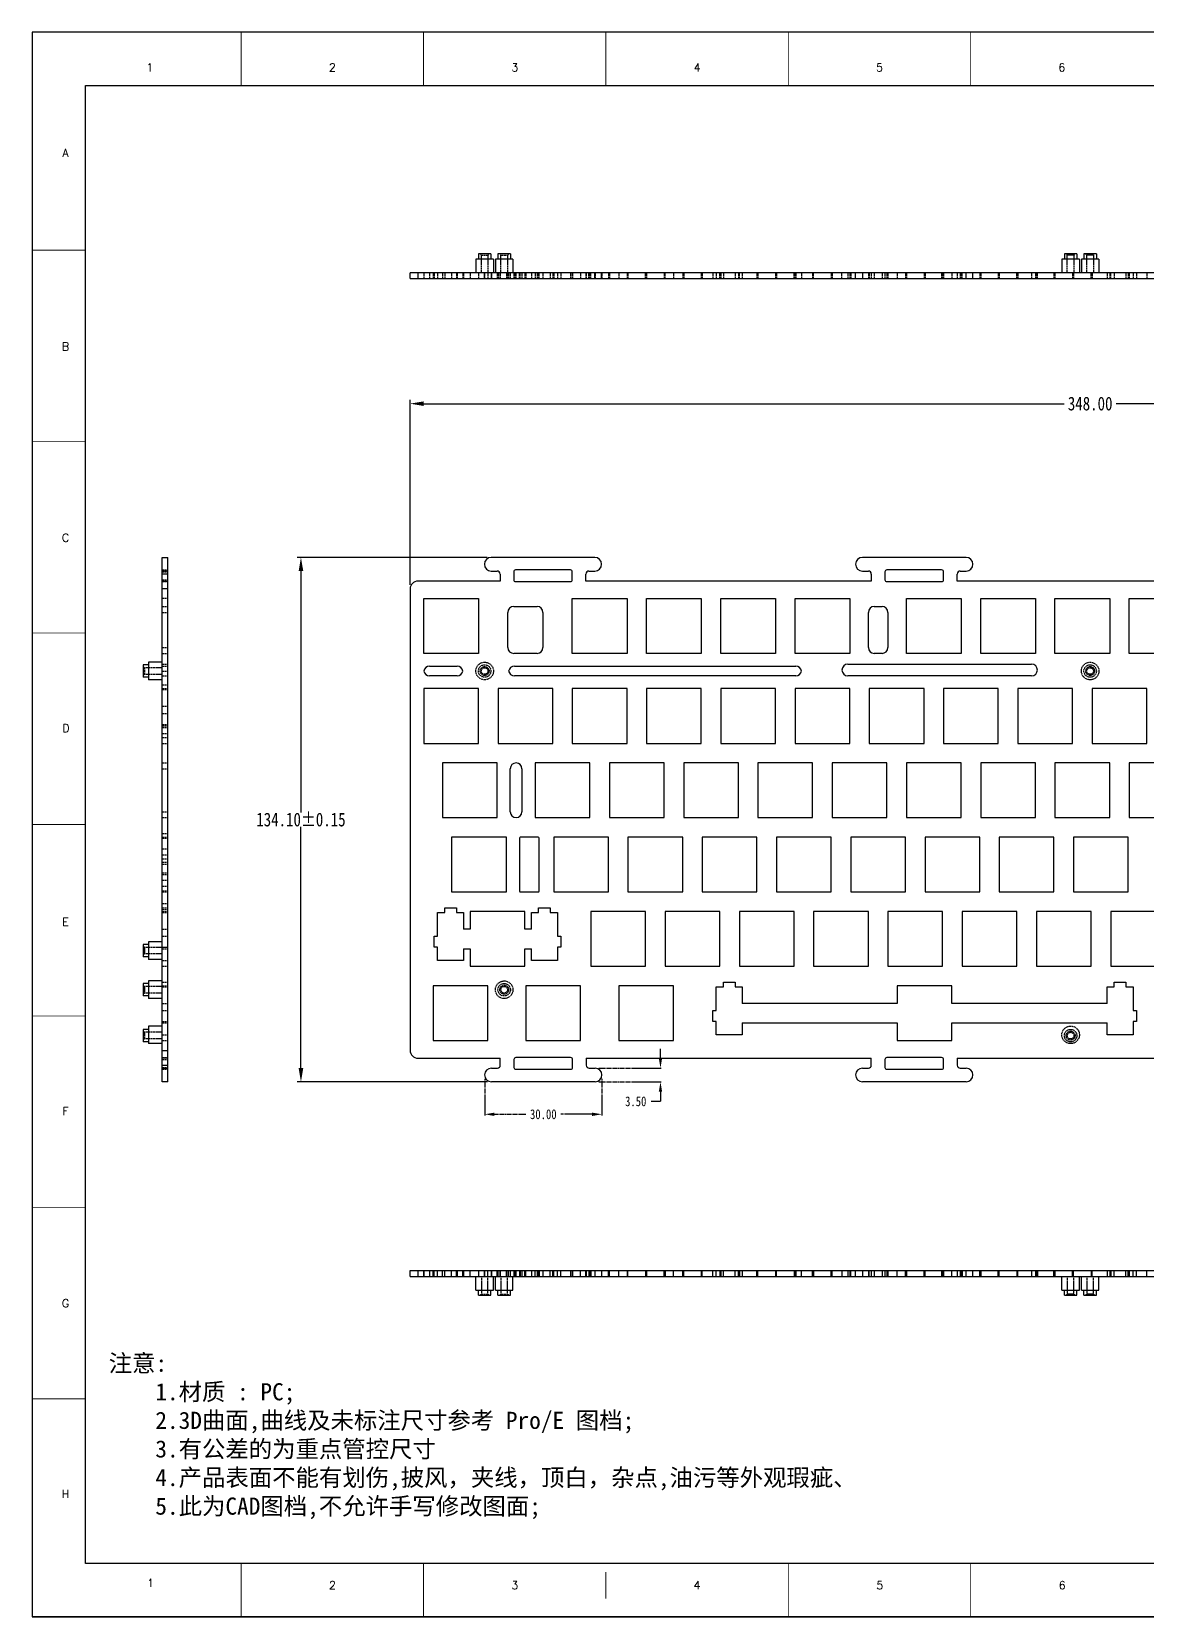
# Model space of a CAD drawing. Header units: inches. Extents: x 1504 to 2078, y -194 to 212.
# Drawn here: x 1504.2 to 1789.7, y -193.6 to 211.9 of the extents above; entities that cross this region are included whole.
import ezdxf
from ezdxf.enums import TextEntityAlignment as Align

# ---------------------------------------------------------------- set-up
doc = ezdxf.new("R2010")
doc.units = ezdxf.units.IN
doc.header["$LTSCALE"] = 0.64311
doc.header["$MEASUREMENT"] = 0
doc.header["$PDMODE"] = 3
doc.header["$PDSIZE"] = 0.3125
doc.linetypes.add('CENTER', pattern=[0.6, 0.375, -0.075, 0.075, -0.075])
doc.linetypes.add('HIDDEN', pattern=[0.2, 0.1, -0.1])
doc.layers.get('0').update_dxf_attribs({"linetype": 'CONTINUOUS'})
doc.layers.get('Defpoints').update_dxf_attribs({"linetype": 'CONTINUOUS'})
for name, color, linetype in [('DEFAULT_2', 8, 'HIDDEN'), ('中心线', 4, 'CENTER'), ('图层1', 3, 'CONTINUOUS'), ('图层4', 2, 'CONTINUOUS')]:
    doc.layers.add(name, color=color, linetype=linetype)
doc.styles.add('POSITION', font='romanc.shx', dxfattribs={"height": 3})
doc.styles.get("Standard").update_dxf_attribs({"font": 'txt', "width": 0.8})
doc.styles.add('样式 1', font='')
doc.styles.get('样式 1').set_extended_font_data('NSimSun')
doc.dimstyles.get("Standard").update_dxf_attribs({"dimtxt": 0.15625, "dimasz": 0.1875, "dimexe": 0.125, "dimexo": 0.0625, "dimgap": 0.09, "dimtad": 0, "dimtih": 1, "dimtoh": 1, "dimzin": 4, "dimdsep": 46, "dimtxsty": 'Standard', "dimblk": '_FILLED', "dimblk1": '_FILLED', "dimblk2": '_FILLED', "dimcen": 0.09, "dimazin": 1, "dimtp": 0.01, "dimtm": 0.01, "dimtfac": 1, "dimtofl": 0, "dimtmove": 0, "dimatfit": 3, "dimldrblk": '_FILLED', "dimfxl": 1, "dimtolj": 1, "dimtzin": 4, "dimarcsym": 0})

# ---------------------------------------------------------------- blocks, each defined once
blk = doc.blocks.new('_FILLED')
at = {"color": 0, "linetype": 'ByBlock'}
blk.add_solid([(0, 0), (-1, 0.17), (-1, -0.17)], dxfattribs=at)
blk = doc.blocks.new('*D7')
at = {"layer": 'Defpoints', "color": 0}
for p in [(1949.06, 116.74), (1601.06, 69.38), (1949.06, 69.38)]:
    blk.add_point(p, dxfattribs=at)
at = {"layer": '图层4', "color": 4, "lineweight": -2}
for p, q in [((1601.06, 70.38), (1601.06, 117.74)), ((1949.06, 70.38), (1949.06, 117.74)), ((1604.56, 116.74), (1768.44, 116.74)), ((1945.56, 116.74), (1781.68, 116.74))]:
    blk.add_line(p, q, dxfattribs=at)
at = {"layer": '图层4', "color": 4, "lineweight": -2, "xscale": 3.5, "yscale": 3.5, "zscale": 3.5, "rotation": 180}
blk.add_blockref('_FILLED', (1601.06, 116.74), dxfattribs=at)
at = {"layer": '图层4', "color": 4, "lineweight": -2, "xscale": 3.5, "yscale": 3.5, "zscale": 3.5}
blk.add_blockref('_FILLED', (1949.06, 116.74), dxfattribs=at)
at = {"layer": '图层4', "color": 6, "insert": (1775.06, 116.74), "char_height": 3.5, "attachment_point": 5}
blk.add_mtext('\\A1;348.00', dxfattribs=at)
blk = doc.blocks.new('*D10')
at = {"layer": 'Defpoints', "color": 0}
for p in [(1621.81, 77.43), (1573.13, -56.67), (1621.89, -56.67)]:
    blk.add_point(p, dxfattribs=at)
at = {"layer": '图层4', "color": 4, "lineweight": -2}
for p, q in [((1620.81, 77.43), (1572.13, 77.43)), ((1573.13, 73.93), (1573.13, 12.22)), ((1573.13, -53.17), (1573.13, 8.54)), ((1620.89, -56.67), (1572.13, -56.67))]:
    blk.add_line(p, q, dxfattribs=at)
at = {"layer": '图层4', "color": 4, "lineweight": -2, "xscale": 3.5, "yscale": 3.5, "zscale": 3.5}
for p, rotation in [((1573.13, 77.43), 90), ((1573.13, -56.67), 270)]:
    blk.add_blockref('_FILLED', p, dxfattribs=dict(at, rotation=rotation))
at = {"layer": '图层4', "color": 6, "insert": (1573.13, 10.38), "char_height": 3.5, "attachment_point": 5}
blk.add_mtext('\\A1;134.10%%P0.15', dxfattribs=at)
blk = doc.blocks.new('*D22')
at = {"layer": 'Defpoints', "color": 0}
for p in [(1620.14, -54.92), (1650.14, -54.92), (1650.14, -64.97)]:
    blk.add_point(p, dxfattribs=at)
at = {"layer": '中心线', "color": 4, "lineweight": -2}
for p, q in [((1620.14, -55.92), (1620.14, -65.27)), ((1650.14, -55.92), (1650.14, -65.27)), ((1622.64, -64.97), (1630.64, -64.97)), ((1647.64, -64.97), (1639.64, -64.97))]:
    blk.add_line(p, q, dxfattribs=at)
at = {"layer": '中心线', "color": 4, "lineweight": -2, "xscale": 2.5, "yscale": 2.5, "zscale": 2.5, "rotation": 180}
blk.add_blockref('_FILLED', (1620.14, -64.97), dxfattribs=at)
at = {"layer": '中心线', "color": 4, "lineweight": -2, "xscale": 2.5, "yscale": 2.5, "zscale": 2.5}
blk.add_blockref('_FILLED', (1650.14, -64.97), dxfattribs=at)
at = {"layer": '中心线', "color": 6, "insert": (1635.14, -64.97), "char_height": 2.5, "attachment_point": 5}
blk.add_mtext('\\A1;30.00', dxfattribs=at)
blk = doc.blocks.new('*D23')
at = {"layer": 'Defpoints', "color": 0}
for p in [(1648.39, -53.17), (1648.39, -56.67), (1665.12, -56.67)]:
    blk.add_point(p, dxfattribs=at)
at = {"layer": '中心线', "color": 4, "lineweight": -2}
for p, q in [((1665.12, -50.67), (1665.12, -48.17)), ((1649.39, -53.17), (1665.42, -53.17)), ((1649.39, -56.67), (1665.42, -56.67)), ((1665.12, -59.17), (1665.12, -61.67)), ((1665.12, -61.67), (1662.62, -61.67))]:
    blk.add_line(p, q, dxfattribs=at)
at = {"layer": '中心线', "color": 4, "lineweight": -2, "xscale": 2.5, "yscale": 2.5, "zscale": 2.5}
for p, rotation in [((1665.12, -53.17), 270), ((1665.12, -56.67), 90)]:
    blk.add_blockref('_FILLED', p, dxfattribs=dict(at, rotation=rotation))
at = {"layer": '中心线', "color": 6, "insert": (1658.79, -61.67), "char_height": 2.5, "attachment_point": 5}
blk.add_mtext('\\A1;3.50', dxfattribs=at)

msp = doc.modelspace()

# ---------------------------------------------------------------- linework, layer by layer
for p, q in [((1504.338, 211.75), (1504.338, -193.485)), ((2078.08, 211.75), (1504.338, 211.75)), ((2078.08, 211.75), (1504.338, 211.75)), ((1517.982, -179.841), (1517.982, 198.106)), ((1517.982, 198.106), (2064.436, 198.106)), ((2064.436, -179.841), (1517.982, -179.841)), ((2078.08, -193.485), (1504.338, -193.485)), ((1504.338, -193.485), (2078.08, -193.485))]:
    msp.add_line(p, q)
at = {"color": 7, "linetype": 'Continuous'}
for p, q in [((1618.536, 155.014), (1618.536, 153.714)), ((1621.736, 155.014), (1618.536, 155.014)), ((1621.736, 155.014), (1621.736, 153.714)), ((1623.536, 155.014), (1623.536, 153.714)), ((1626.736, 155.014), (1623.536, 155.014)), ((1626.736, 155.014), (1626.736, 153.714)), ((1768.461, 155.014), (1768.461, 153.714)), ((1771.661, 155.014), (1768.461, 155.014)), ((1771.661, 155.014), (1771.661, 153.714)), ((1773.461, 155.014), (1773.461, 153.714)), ((1776.661, 155.014), (1773.461, 155.014)), ((1776.661, 155.014), (1776.661, 153.714)), ((1601.061, 148.714), (1601.061, 150.214)), ((1949.061, 150.214), (1601.061, 150.214)), ((1603.061, 150.214), (1603.061, 148.714)), ((1617.886, 153.714), (1617.886, 150.214)), ((1622.386, 153.714), (1617.886, 153.714)), ((1620.061, 148.714), (1620.061, 150.214)), ((1621.811, 150.214), (1621.811, 148.714)), ((1622.386, 153.714), (1622.386, 150.214)), ((1622.886, 153.714), (1622.886, 150.214)), ((1627.386, 153.714), (1622.886, 153.714)), ((1627.386, 153.714), (1627.386, 150.214)), ((1648.311, 148.714), (1648.311, 150.214)), ((1650.061, 148.714), (1650.061, 150.214)), ((1715.061, 148.714), (1715.061, 150.214)), ((1716.811, 150.214), (1716.811, 148.714)), ((1743.311, 148.714), (1743.311, 150.214)), ((1745.061, 148.714), (1745.061, 150.214)), ((1767.811, 153.714), (1767.811, 150.214)), ((1772.311, 153.714), (1767.811, 153.714)), ((1772.311, 153.714), (1772.311, 150.214)), ((1772.811, 153.714), (1772.811, 150.214)), ((1777.311, 153.714), (1772.811, 153.714)), ((1777.311, 153.714), (1777.311, 150.214)), ((1601.061, 148.714), (1949.061, 148.714)), ((1537.584, -56.67), (1537.584, 77.43)), ((1537.584, 77.43), (1539.084, 77.43)), ((1539.084, -56.67), (1539.084, 77.43)), ((1648.311, 77.43), (1621.811, 77.43)), ((1743.311, 77.43), (1716.811, 77.43)), ((1539.084, 73.93), (1537.584, 73.93)), ((1539.084, 73.18), (1537.584, 73.18)), ((1621.811, 73.93), (1623.311, 73.93)), ((1624.061, 73.18), (1624.061, 71.38)), ((1627.561, 73.73), (1627.561, 71.73)), ((1642.061, 74.23), (1628.061, 74.23)), ((1642.561, 71.73), (1642.561, 73.73)), ((1646.061, 71.38), (1646.061, 73.18)), ((1646.811, 73.93), (1648.311, 73.93)), ((1716.811, 73.93), (1718.311, 73.93)), ((1719.061, 73.18), (1719.061, 71.38)), ((1722.561, 73.73), (1722.561, 71.73)), ((1737.061, 74.23), (1723.061, 74.23)), ((1737.561, 71.73), (1737.561, 73.73)), ((1741.061, 71.38), (1741.061, 73.18)), ((1741.811, 73.93), (1743.311, 73.93)), ((1537.584, 71.38), (1539.084, 71.38)), ((1539.084, 69.38), (1537.584, 69.38)), ((1601.061, 69.38), (1601.061, -48.62)), ((1624.061, 71.38), (1603.061, 71.38)), ((1628.061, 71.23), (1642.061, 71.23)), ((1719.061, 71.38), (1646.061, 71.38)), ((1723.061, 71.23), (1737.061, 71.23)), ((1814.061, 71.38), (1741.061, 71.38)), ((1604.561, 52.88), (1604.561, 66.88)), ((1604.561, 66.88), (1618.561, 66.88)), ((1618.561, 66.88), (1618.561, 52.88)), ((1627.561, 64.88), (1633.561, 64.88)), ((1642.561, 52.88), (1642.561, 66.88)), ((1642.561, 66.88), (1656.561, 66.88)), ((1656.561, 66.88), (1656.561, 52.88)), ((1661.561, 52.88), (1661.561, 66.88)), ((1661.561, 66.88), (1675.561, 66.88)), ((1675.561, 66.88), (1675.561, 52.88)), ((1680.561, 52.88), (1680.561, 66.88)), ((1680.561, 66.88), (1694.561, 66.88)), ((1694.561, 66.88), (1694.561, 52.88)), ((1699.561, 52.88), (1699.561, 66.88)), ((1699.561, 66.88), (1713.561, 66.88)), ((1713.561, 66.88), (1713.561, 52.88)), ((1719.811, 64.88), (1721.811, 64.88)), ((1728.061, 52.88), (1728.061, 66.88)), ((1728.061, 66.88), (1742.061, 66.88)), ((1742.061, 66.88), (1742.061, 52.88)), ((1747.061, 52.88), (1747.061, 66.88)), ((1747.061, 66.88), (1761.061, 66.88)), ((1761.061, 66.88), (1761.061, 52.88)), ((1766.061, 52.88), (1766.061, 66.88)), ((1766.061, 66.88), (1780.061, 66.88)), ((1780.061, 66.88), (1780.061, 52.88)), ((1785.061, 52.88), (1785.061, 66.88)), ((1785.061, 66.88), (1799.061, 66.88)), ((1626.061, 54.38), (1626.061, 63.38)), ((1635.061, 63.38), (1635.061, 54.38)), ((1718.311, 54.38), (1718.311, 63.38)), ((1723.311, 63.38), (1723.311, 54.38)), ((1618.561, 52.88), (1604.561, 52.88)), ((1633.561, 52.88), (1627.561, 52.88)), ((1656.561, 52.88), (1642.561, 52.88)), ((1675.561, 52.88), (1661.561, 52.88)), ((1694.561, 52.88), (1680.561, 52.88)), ((1713.561, 52.88), (1699.561, 52.88)), ((1721.811, 52.88), (1719.811, 52.88)), ((1742.061, 52.88), (1728.061, 52.88)), ((1761.061, 52.88), (1747.061, 52.88)), ((1780.061, 52.88), (1766.061, 52.88)), ((1799.061, 52.88), (1785.061, 52.88)), ((1532.784, 49.98), (1532.784, 46.78)), ((1534.084, 49.98), (1532.784, 49.98)), ((1537.584, 50.63), (1534.084, 50.63)), ((1534.084, 50.629), (1534.084, 46.131)), ((1606.061, 49.63), (1613.061, 49.63)), ((1627.75, 49.63), (1699.75, 49.63)), ((1713.061, 50.13), (1760.061, 50.13)), ((1534.084, 46.78), (1532.784, 46.78)), ((1537.584, 46.13), (1534.084, 46.13)), ((1613.061, 47.13), (1606.061, 47.13)), ((1699.75, 47.13), (1627.75, 47.13)), ((1760.061, 47.13), (1713.061, 47.13)), ((1604.561, 43.88), (1604.561, 29.88)), ((1618.561, 43.88), (1604.561, 43.88)), ((1618.561, 29.88), (1618.561, 43.88)), ((1623.561, 43.88), (1623.561, 29.88)), ((1637.561, 43.88), (1623.561, 43.88)), ((1637.561, 29.88), (1637.561, 43.88)), ((1642.561, 43.88), (1642.561, 29.88)), ((1656.561, 43.88), (1642.561, 43.88)), ((1656.561, 29.88), (1656.561, 43.88)), ((1661.561, 43.88), (1661.561, 29.88)), ((1675.561, 43.88), (1661.561, 43.88)), ((1675.561, 29.88), (1675.561, 43.88)), ((1680.561, 43.88), (1680.561, 29.88)), ((1694.561, 43.88), (1680.561, 43.88)), ((1694.561, 29.88), (1694.561, 43.88)), ((1699.561, 43.88), (1699.561, 29.88)), ((1713.561, 43.88), (1699.561, 43.88)), ((1713.561, 29.88), (1713.561, 43.88)), ((1718.561, 43.88), (1718.561, 29.88)), ((1732.561, 43.88), (1718.561, 43.88)), ((1732.561, 29.88), (1732.561, 43.88)), ((1737.561, 43.88), (1737.561, 29.88)), ((1751.561, 43.88), (1737.561, 43.88)), ((1751.561, 29.88), (1751.561, 43.88)), ((1756.561, 43.88), (1756.561, 29.88)), ((1770.561, 43.88), (1756.561, 43.88)), ((1770.561, 29.88), (1770.561, 43.88)), ((1775.561, 43.88), (1775.561, 29.88)), ((1789.561, 43.88), (1775.561, 43.88)), ((1789.561, 29.88), (1789.561, 43.88)), ((1604.561, 29.88), (1618.561, 29.88)), ((1623.561, 29.88), (1637.561, 29.88)), ((1642.561, 29.88), (1656.561, 29.88)), ((1661.561, 29.88), (1675.561, 29.88)), ((1680.561, 29.88), (1694.561, 29.88)), ((1699.561, 29.88), (1713.561, 29.88)), ((1718.561, 29.88), (1732.561, 29.88)), ((1737.561, 29.88), (1751.561, 29.88)), ((1756.561, 29.88), (1770.561, 29.88)), ((1775.561, 29.88), (1789.561, 29.88)), ((1609.311, 24.88), (1609.311, 10.88)), ((1623.311, 24.88), (1609.311, 24.88)), ((1623.311, 10.88), (1623.311, 24.88)), ((1633.061, 24.88), (1633.061, 10.88)), ((1647.061, 24.88), (1633.061, 24.88)), ((1647.061, 10.88), (1647.061, 24.88)), ((1652.061, 24.88), (1652.061, 10.88)), ((1666.061, 24.88), (1652.061, 24.88)), ((1666.061, 10.88), (1666.061, 24.88)), ((1671.061, 24.88), (1671.061, 10.88)), ((1685.061, 24.88), (1671.061, 24.88)), ((1685.061, 10.88), (1685.061, 24.88)), ((1690.061, 24.88), (1690.061, 10.88)), ((1704.061, 24.88), (1690.061, 24.88)), ((1704.061, 10.88), (1704.061, 24.88)), ((1709.061, 24.88), (1709.061, 10.88)), ((1723.061, 24.88), (1709.061, 24.88)), ((1723.061, 10.88), (1723.061, 24.88)), ((1728.061, 24.88), (1728.061, 10.88)), ((1742.061, 24.88), (1728.061, 24.88)), ((1742.061, 10.88), (1742.061, 24.88)), ((1747.061, 24.88), (1747.061, 10.88)), ((1761.061, 24.88), (1747.061, 24.88)), ((1761.061, 10.88), (1761.061, 24.88)), ((1766.061, 24.88), (1766.061, 10.88)), ((1780.061, 24.88), (1766.061, 24.88)), ((1780.061, 10.88), (1780.061, 24.88)), ((1785.061, 24.88), (1785.061, 10.88)), ((1799.061, 24.88), (1785.061, 24.88)), ((1626.686, 12.38), (1626.686, 23.38)), ((1629.686, 23.38), (1629.686, 12.38)), ((1609.311, 10.88), (1623.311, 10.88)), ((1633.061, 10.88), (1647.061, 10.88)), ((1652.061, 10.88), (1666.061, 10.88)), ((1671.061, 10.88), (1685.061, 10.88)), ((1690.061, 10.88), (1704.061, 10.88)), ((1709.061, 10.88), (1723.061, 10.88)), ((1728.061, 10.88), (1742.061, 10.88)), ((1747.061, 10.88), (1761.061, 10.88)), ((1766.061, 10.88), (1780.061, 10.88)), ((1785.061, 10.88), (1799.061, 10.88)), ((1611.686, 5.88), (1611.686, -8.12)), ((1625.686, 5.88), (1611.686, 5.88)), ((1625.686, -8.12), (1625.686, 5.88)), ((1629.061, 5.68), (1629.061, -7.92)), ((1633.861, 5.88), (1629.261, 5.88)), ((1634.061, -7.92), (1634.061, 5.68)), ((1637.811, 5.88), (1637.811, -8.12)), ((1651.811, 5.88), (1637.811, 5.88)), ((1651.811, -8.12), (1651.811, 5.88)), ((1656.811, 5.88), (1656.811, -8.12)), ((1670.811, 5.88), (1656.811, 5.88)), ((1670.811, -8.12), (1670.811, 5.88)), ((1675.811, 5.88), (1675.811, -8.12)), ((1689.811, 5.88), (1675.811, 5.88)), ((1689.811, -8.12), (1689.811, 5.88)), ((1694.811, 5.88), (1694.811, -8.12)), ((1708.811, 5.88), (1694.811, 5.88)), ((1708.811, -8.12), (1708.811, 5.88)), ((1713.811, 5.88), (1713.811, -8.12)), ((1727.811, 5.88), (1713.811, 5.88)), ((1727.811, -8.12), (1727.811, 5.88)), ((1732.811, 5.88), (1732.811, -8.12)), ((1746.811, 5.88), (1732.811, 5.88)), ((1746.811, -8.12), (1746.811, 5.88)), ((1751.811, 5.88), (1751.811, -8.12)), ((1765.811, 5.88), (1751.811, 5.88)), ((1765.811, -8.12), (1765.811, 5.88)), ((1770.811, 5.88), (1770.811, -8.12)), ((1784.811, 5.88), (1770.811, 5.88)), ((1784.811, -8.12), (1784.811, 5.88)), ((1609.936, -13.36), (1609.936, -12.16)), ((1609.936, -12.16), (1612.936, -12.16)), ((1611.686, -8.12), (1625.686, -8.12)), ((1612.936, -12.16), (1612.936, -13.36)), ((1629.261, -8.12), (1633.861, -8.12)), ((1633.936, -13.36), (1633.936, -12.16)), ((1633.936, -12.16), (1636.936, -12.16)), ((1636.936, -12.16), (1636.936, -13.36)), ((1637.811, -8.12), (1651.811, -8.12)), ((1656.811, -8.12), (1670.811, -8.12)), ((1675.811, -8.12), (1689.811, -8.12)), ((1694.811, -8.12), (1708.811, -8.12)), ((1713.811, -8.12), (1727.811, -8.12)), ((1732.811, -8.12), (1746.811, -8.12)), ((1751.811, -8.12), (1765.811, -8.12)), ((1770.811, -8.12), (1784.811, -8.12)), ((1608.111, -19.46), (1608.111, -13.36)), ((1608.111, -13.36), (1609.936, -13.36)), ((1612.936, -13.36), (1614.761, -13.36)), ((1614.761, -13.36), (1614.761, -17.62)), ((1616.436, -13.12), (1616.436, -17.62)), ((1630.436, -13.12), (1616.436, -13.12)), ((1630.436, -17.62), (1630.436, -13.12)), ((1632.111, -17.62), (1632.111, -13.36)), ((1632.111, -13.36), (1633.936, -13.36)), ((1636.936, -13.36), (1638.761, -13.36)), ((1638.761, -13.36), (1638.761, -19.46)), ((1647.311, -13.12), (1647.311, -27.12)), ((1661.311, -13.12), (1647.311, -13.12)), ((1661.311, -27.12), (1661.311, -13.12)), ((1666.311, -13.12), (1666.311, -27.12)), ((1680.311, -13.12), (1666.311, -13.12)), ((1680.311, -27.12), (1680.311, -13.12)), ((1685.311, -13.12), (1685.311, -27.12)), ((1699.311, -13.12), (1685.311, -13.12)), ((1699.311, -27.12), (1699.311, -13.12)), ((1704.311, -13.12), (1704.311, -27.12)), ((1718.311, -13.12), (1704.311, -13.12)), ((1718.311, -27.12), (1718.311, -13.12)), ((1723.311, -13.12), (1723.311, -27.12)), ((1737.311, -13.12), (1723.311, -13.12)), ((1737.311, -27.12), (1737.311, -13.12)), ((1742.311, -13.12), (1742.311, -27.12)), ((1756.311, -13.12), (1742.311, -13.12)), ((1756.311, -27.12), (1756.311, -13.12)), ((1775.311, -13.12), (1761.311, -13.12)), ((1761.311, -13.12), (1761.311, -27.12)), ((1775.311, -27.12), (1775.311, -13.12)), ((1794.311, -13.12), (1780.311, -13.12)), ((1780.311, -13.12), (1780.311, -27.12)), ((1607.236, -22.26), (1607.236, -19.46)), ((1607.236, -19.46), (1608.111, -19.46)), ((1616.436, -17.62), (1614.761, -17.62)), ((1632.111, -17.62), (1630.436, -17.62)), ((1638.761, -19.46), (1639.636, -19.46)), ((1639.636, -19.46), (1639.636, -22.26)), ((1534.084, -21.52), (1532.784, -21.52)), ((1532.784, -21.52), (1532.784, -24.72)), ((1537.584, -20.87), (1534.084, -20.87)), ((1534.084, -20.871), (1534.084, -25.369)), ((1608.111, -22.26), (1607.236, -22.26)), ((1608.111, -25.66), (1608.111, -22.26)), ((1614.761, -22.62), (1614.761, -25.66)), ((1614.761, -22.62), (1616.436, -22.62)), ((1616.436, -22.62), (1616.436, -27.12)), ((1630.436, -27.12), (1630.436, -22.62)), ((1630.436, -22.62), (1632.111, -22.62)), ((1632.111, -25.66), (1632.111, -22.62)), ((1638.761, -22.26), (1638.761, -25.66)), ((1639.636, -22.26), (1638.761, -22.26)), ((1534.084, -24.72), (1532.784, -24.72)), ((1537.584, -25.37), (1534.084, -25.37)), ((1614.761, -25.66), (1608.111, -25.66)), ((1616.436, -27.12), (1630.436, -27.12)), ((1638.761, -25.66), (1632.111, -25.66)), ((1647.311, -27.12), (1661.311, -27.12)), ((1666.311, -27.12), (1680.311, -27.12)), ((1685.311, -27.12), (1699.311, -27.12)), ((1704.311, -27.12), (1718.311, -27.12)), ((1723.311, -27.12), (1737.311, -27.12)), ((1742.311, -27.12), (1756.311, -27.12)), ((1761.311, -27.12), (1775.311, -27.12)), ((1780.311, -27.12), (1794.311, -27.12)), ((1534.084, -31.52), (1532.784, -31.52)), ((1532.784, -31.52), (1532.784, -34.72)), ((1537.584, -30.87), (1534.084, -30.87)), ((1534.084, -30.871), (1534.084, -35.369)), ((1606.941, -32.12), (1606.941, -46.12)), ((1620.941, -32.12), (1606.941, -32.12)), ((1620.941, -46.12), (1620.941, -32.12)), ((1630.691, -32.12), (1630.691, -46.12)), ((1644.691, -32.12), (1630.691, -32.12)), ((1644.691, -46.12), (1644.691, -32.12)), ((1654.441, -32.12), (1654.441, -46.12)), ((1668.441, -32.12), (1654.441, -32.12)), ((1668.441, -46.12), (1668.441, -32.12)), ((1679.386, -38.46), (1679.386, -32.36)), ((1679.386, -32.36), (1681.211, -32.36)), ((1681.211, -32.36), (1681.211, -31.16)), ((1681.211, -31.16), (1684.211, -31.16)), ((1684.211, -31.16), (1684.211, -32.36)), ((1684.211, -32.36), (1686.036, -32.36)), ((1686.036, -32.36), (1686.036, -36.62)), ((1725.711, -32.12), (1725.711, -36.62)), ((1739.711, -32.12), (1725.711, -32.12)), ((1739.711, -36.62), (1739.711, -32.12)), ((1779.386, -32.36), (1781.211, -32.36)), ((1779.386, -36.62), (1779.386, -32.36)), ((1781.211, -31.16), (1784.211, -31.16)), ((1781.211, -32.36), (1781.211, -31.16)), ((1784.211, -31.16), (1784.211, -32.36)), ((1784.211, -32.36), (1786.036, -32.36)), ((1786.036, -32.36), (1786.036, -38.46)), ((1534.084, -34.72), (1532.784, -34.72)), ((1537.584, -35.37), (1534.084, -35.37)), ((1678.511, -41.26), (1678.511, -38.46)), ((1678.511, -38.46), (1679.386, -38.46)), ((1725.711, -36.62), (1686.036, -36.62)), ((1779.386, -36.62), (1739.711, -36.62)), ((1786.036, -38.46), (1786.911, -38.46)), ((1786.911, -38.46), (1786.911, -41.26)), ((1534.084, -43.256), (1532.784, -43.256)), ((1532.784, -43.256), (1532.784, -46.456)), ((1537.584, -42.406), (1534.084, -42.406)), ((1534.084, -42.406), (1534.084, -46.905)), ((1679.386, -41.26), (1678.511, -41.26)), ((1679.386, -44.66), (1679.386, -41.26)), ((1686.036, -41.62), (1686.036, -44.66)), ((1686.036, -41.62), (1725.711, -41.62)), ((1725.711, -41.62), (1725.711, -46.12)), ((1739.711, -41.62), (1779.386, -41.62)), ((1739.711, -46.12), (1739.711, -41.62)), ((1779.386, -44.66), (1779.386, -41.62)), ((1786.911, -41.26), (1786.036, -41.26)), ((1786.036, -41.26), (1786.036, -44.66)), ((1534.084, -46.456), (1532.784, -46.456)), ((1537.584, -46.906), (1534.084, -46.906)), ((1537.584, -48.62), (1539.084, -48.62)), ((1606.941, -46.12), (1620.941, -46.12)), ((1630.691, -46.12), (1644.691, -46.12)), ((1654.441, -46.12), (1668.441, -46.12)), ((1686.036, -44.66), (1679.386, -44.66)), ((1725.711, -46.12), (1739.711, -46.12)), ((1786.036, -44.66), (1779.386, -44.66)), ((1539.084, -50.62), (1537.584, -50.62)), ((1537.584, -52.42), (1539.084, -52.42)), ((1603.061, -50.62), (1624.136, -50.62)), ((1624.136, -52.42), (1624.136, -50.62)), ((1627.636, -50.97), (1627.636, -52.97)), ((1642.136, -50.47), (1628.136, -50.47)), ((1642.636, -52.97), (1642.636, -50.97)), ((1646.136, -50.62), (1646.136, -52.42)), ((1646.136, -50.62), (1719.061, -50.62)), ((1719.061, -52.42), (1719.061, -50.62)), ((1722.561, -50.97), (1722.561, -52.97)), ((1737.061, -50.47), (1723.061, -50.47)), ((1737.561, -52.97), (1737.561, -50.97)), ((1741.061, -50.62), (1814.061, -50.62)), ((1741.061, -50.62), (1741.061, -52.42)), ((1537.584, -53.17), (1539.084, -53.17)), ((1539.084, -56.67), (1537.584, -56.67)), ((1621.886, -53.17), (1623.386, -53.17)), ((1648.386, -56.67), (1621.886, -56.67)), ((1628.136, -53.47), (1642.136, -53.47)), ((1646.886, -53.17), (1648.386, -53.17)), ((1716.811, -53.17), (1718.311, -53.17)), ((1743.311, -56.67), (1716.811, -56.67)), ((1723.061, -53.47), (1737.061, -53.47)), ((1741.811, -53.17), (1743.311, -53.17)), ((1601.061, -106.439), (1601.061, -104.939)), ((1601.061, -104.939), (1949.061, -104.939)), ((1603.061, -104.939), (1603.061, -106.439)), ((1620.136, -106.439), (1620.136, -104.939)), ((1621.886, -104.939), (1621.886, -106.439)), ((1648.386, -106.439), (1648.386, -104.939)), ((1650.136, -106.439), (1650.136, -104.939)), ((1715.061, -106.439), (1715.061, -104.939)), ((1716.811, -104.939), (1716.811, -106.439)), ((1743.311, -106.439), (1743.311, -104.939)), ((1745.061, -106.439), (1745.061, -104.939)), ((1601.061, -106.439), (1949.061, -106.439)), ((1617.886, -109.939), (1617.886, -106.439)), ((1622.386, -109.939), (1622.386, -106.439)), ((1622.886, -109.939), (1622.886, -106.439)), ((1627.386, -109.939), (1627.386, -106.439)), ((1767.811, -109.939), (1767.811, -106.439)), ((1772.311, -109.939), (1772.311, -106.439)), ((1772.811, -109.939), (1772.811, -106.439)), ((1777.311, -109.939), (1777.311, -106.439)), ((1617.886, -109.939), (1622.386, -109.939)), ((1618.536, -111.239), (1618.536, -109.939)), ((1618.536, -111.239), (1621.736, -111.239)), ((1621.736, -111.239), (1621.736, -109.939)), ((1622.886, -109.939), (1627.386, -109.939)), ((1623.536, -111.239), (1623.536, -109.939)), ((1623.536, -111.239), (1626.736, -111.239)), ((1626.736, -111.239), (1626.736, -109.939)), ((1767.811, -109.939), (1772.311, -109.939)), ((1768.461, -111.239), (1768.461, -109.939)), ((1768.461, -111.239), (1771.661, -111.239)), ((1771.661, -111.239), (1771.661, -109.939)), ((1772.811, -109.939), (1777.311, -109.939)), ((1773.461, -111.239), (1773.461, -109.939)), ((1773.461, -111.239), (1776.661, -111.239)), ((1776.661, -111.239), (1776.661, -109.939))]:
    msp.add_line(p, q, dxfattribs=at)
at = {"const_width": 0.205}
for points in [[(1557.824, 198.106), (1557.824, 211.75)], [(1604.487, 198.106), (1604.487, 211.75)], [(1651.15, 198.106), (1651.15, 211.75)], [(1697.814, 198.106), (1697.814, 211.75)], [(1744.477, 198.106), (1744.477, 211.75)], [(1517.982, 155.979), (1504.338, 155.979)], [(1517.982, 107.03), (1504.338, 107.03)], [(1517.982, 58.081), (1504.338, 58.081)], [(1504.338, 9.132), (1517.982, 9.132)], [(1517.982, -39.817), (1504.338, -39.817)], [(1517.982, -88.765), (1504.338, -88.765)], [(1517.982, -137.714), (1504.338, -137.714)], [(1557.824, -179.841), (1557.824, -193.485)], [(1604.487, -179.841), (1604.487, -193.485)], [(1651.15, -182.005), (1651.15, -188.827)], [(1697.814, -179.841), (1697.814, -193.485)], [(1744.477, -179.841), (1744.477, -193.485)]]:
    msp.add_lwpolyline(points, dxfattribs=at)
at = {"color": 7, "linetype": 'Continuous'}
for centre, radius, start, end in [((1621.811, 75.68), 1.75, 90, 270), ((1648.311, 75.68), 1.75, 270, 90), ((1716.811, 75.68), 1.75, 90, 270), ((1743.311, 75.68), 1.75, 270, 90), ((1623.311, 73.18), 0.75, 0, 90), ((1628.061, 73.73), 0.5, 90, 180), ((1642.061, 73.73), 0.5, 0, 90), ((1646.811, 73.18), 0.75, 90, 180), ((1718.311, 73.18), 0.75, 0, 90), ((1723.061, 73.73), 0.5, 90, 180), ((1737.061, 73.73), 0.5, 0, 90), ((1741.811, 73.18), 0.75, 90, 180), ((1603.061, 69.38), 2, 90, 180), ((1628.061, 71.73), 0.5, 180, 270), ((1642.061, 71.73), 0.5, 270, 0), ((1723.061, 71.73), 0.5, 180, 270), ((1737.061, 71.73), 0.5, 270, 0), ((1627.561, 63.38), 1.5, 90, 180), ((1633.561, 63.38), 1.5, 0, 90), ((1719.811, 63.38), 1.5, 90, 180), ((1721.811, 63.38), 1.5, 0, 90), ((1627.561, 54.38), 1.5, 180, 270), ((1633.561, 54.38), 1.5, 270, 0), ((1719.811, 54.38), 1.5, 180, 270), ((1721.811, 54.38), 1.5, 270, 0), ((1606.061, 48.13), 1.5, 90, 170.40593), ((1613.061, 48.13), 1.5, 9.59407, 90), ((1627.75, 48.13), 1.5, 90, 170.40593), ((1699.75, 48.13), 1.5, 9.59407, 90), ((1713.061, 48.63), 1.5, 90, 270), ((1760.061, 48.63), 1.5, 270, 90), ((1606.061, 48.63), 1.5, 189.59407, 270), ((1613.061, 48.63), 1.5, 270, 350.40593), ((1627.75, 48.63), 1.5, 189.59407, 270), ((1699.75, 48.63), 1.5, 270, 350.40593), ((1628.186, 23.38), 1.5, 0, 180), ((1628.186, 12.38), 1.5, 180, 0), ((1629.261, 5.68), 0.2, 90, 180), ((1633.861, 5.68), 0.2, 0, 90), ((1629.261, -7.92), 0.2, 180, 270), ((1633.861, -7.92), 0.2, 270, 0), ((1603.061, -48.62), 2, 180, 270), ((1623.386, -52.42), 0.75, 270, 0), ((1628.136, -50.97), 0.5, 90, 180), ((1642.136, -50.97), 0.5, 0, 90), ((1646.886, -52.42), 0.75, 180, 270), ((1718.311, -52.42), 0.75, 270, 0), ((1723.061, -50.97), 0.5, 90, 180), ((1737.061, -50.97), 0.5, 0, 90), ((1741.811, -52.42), 0.75, 180, 270), ((1621.886, -54.92), 1.75, 90, 270), ((1628.136, -52.97), 0.5, 180, 270), ((1642.136, -52.97), 0.5, 270, 0), ((1648.386, -54.92), 1.75, 270, 90), ((1716.811, -54.92), 1.75, 90, 270), ((1723.061, -52.97), 0.5, 180, 270), ((1737.061, -52.97), 0.5, 270, 0), ((1743.311, -54.92), 1.75, 270, 90)]:
    msp.add_arc(centre, radius, start, end, dxfattribs=at)
at = {"layer": 'DEFAULT_2', "color": 8, "linetype": 'HIDDEN'}
for p, q in [((1619.286, 154.714), (1618.986, 155.014)), ((1619.286, 150.214), (1619.286, 154.714)), ((1619.286, 154.714), (1620.986, 154.714)), ((1620.986, 154.714), (1621.286, 155.014)), ((1620.986, 154.714), (1620.986, 150.214)), ((1624.286, 154.714), (1623.986, 155.014)), ((1624.286, 150.214), (1624.286, 154.714)), ((1624.286, 154.714), (1625.986, 154.714)), ((1625.986, 154.714), (1626.286, 155.014)), ((1625.986, 154.714), (1625.986, 150.214)), ((1769.211, 154.714), (1768.911, 155.014)), ((1769.211, 150.214), (1769.211, 154.714)), ((1770.911, 154.714), (1769.211, 154.714)), ((1770.911, 154.714), (1771.211, 155.014)), ((1770.911, 154.714), (1770.911, 150.214)), ((1774.211, 154.714), (1773.911, 155.014)), ((1774.211, 150.214), (1774.211, 154.714)), ((1775.911, 154.714), (1774.211, 154.714)), ((1775.911, 154.714), (1776.211, 155.014)), ((1775.911, 154.714), (1775.911, 150.214)), ((1604.561, 150.214), (1604.561, 148.714)), ((1604.582, 150.214), (1604.582, 148.714)), ((1606.061, 150.214), (1606.061, 148.714)), ((1606.941, 150.214), (1606.941, 148.714)), ((1607.236, 150.214), (1607.236, 148.714)), ((1608.111, 150.214), (1608.111, 148.714)), ((1609.311, 150.214), (1609.311, 148.714)), ((1609.936, 150.214), (1609.936, 148.714)), ((1611.686, 150.214), (1611.686, 148.714)), ((1612.936, 150.214), (1612.936, 148.714)), ((1613.061, 150.214), (1613.061, 148.714)), ((1614.54, 150.214), (1614.54, 148.714)), ((1614.761, 150.214), (1614.761, 148.714)), ((1616.436, 150.214), (1616.436, 148.714)), ((1618.561, 150.214), (1618.561, 148.714)), ((1620.136, 150.214), (1620.136, 148.714)), ((1620.941, 150.214), (1620.941, 148.714)), ((1621.886, 150.214), (1621.886, 148.714)), ((1623.311, 150.214), (1623.311, 148.714)), ((1623.386, 148.714), (1623.386, 150.214)), ((1623.561, 150.214), (1623.561, 148.714)), ((1624.061, 148.714), (1624.061, 150.214)), ((1624.136, 150.214), (1624.136, 148.714)), ((1625.686, 150.214), (1625.686, 148.714)), ((1626.061, 150.214), (1626.061, 148.714)), ((1626.271, 150.214), (1626.271, 148.714)), ((1626.686, 150.214), (1626.686, 148.714)), ((1627.561, 150.214), (1627.561, 148.714)), ((1627.636, 150.214), (1627.636, 148.714)), ((1627.75, 150.214), (1627.75, 148.714)), ((1628.061, 150.214), (1628.061, 148.714)), ((1628.136, 150.214), (1628.136, 148.714)), ((1629.061, 148.714), (1629.061, 150.214)), ((1629.261, 148.714), (1629.261, 150.214)), ((1629.686, 150.214), (1629.686, 148.714)), ((1630.436, 150.214), (1630.436, 148.714)), ((1630.691, 150.214), (1630.691, 148.714)), ((1632.111, 150.214), (1632.111, 148.714)), ((1633.061, 150.214), (1633.061, 148.714)), ((1633.561, 150.214), (1633.561, 148.714)), ((1633.861, 148.714), (1633.861, 150.214)), ((1633.936, 150.214), (1633.936, 148.714)), ((1634.061, 148.714), (1634.061, 150.214)), ((1635.061, 150.214), (1635.061, 148.714)), ((1636.936, 150.214), (1636.936, 148.714)), ((1637.561, 150.214), (1637.561, 148.714)), ((1637.811, 150.214), (1637.811, 148.714)), ((1638.761, 150.214), (1638.761, 148.714)), ((1639.636, 150.214), (1639.636, 148.714)), ((1642.061, 150.214), (1642.061, 148.714)), ((1642.136, 150.214), (1642.136, 148.714)), ((1642.561, 150.214), (1642.561, 148.714)), ((1642.636, 150.214), (1642.636, 148.714)), ((1644.691, 150.214), (1644.691, 148.714)), ((1646.061, 150.214), (1646.061, 148.714)), ((1646.136, 150.214), (1646.136, 148.714)), ((1646.811, 148.714), (1646.811, 150.214)), ((1646.886, 150.214), (1646.886, 148.714)), ((1647.061, 150.214), (1647.061, 148.714)), ((1647.311, 148.714), (1647.311, 150.214)), ((1648.386, 150.214), (1648.386, 148.714)), ((1650.136, 150.214), (1650.136, 148.714)), ((1651.811, 150.214), (1651.811, 148.714)), ((1652.061, 150.214), (1652.061, 148.714)), ((1654.441, 150.214), (1654.441, 148.714)), ((1656.561, 150.214), (1656.561, 148.714)), ((1656.811, 150.214), (1656.811, 148.714)), ((1661.311, 148.714), (1661.311, 150.214)), ((1661.561, 150.214), (1661.561, 148.714)), ((1666.061, 150.214), (1666.061, 148.714)), ((1666.311, 148.714), (1666.311, 150.214)), ((1668.441, 150.214), (1668.441, 148.714)), ((1670.811, 150.214), (1670.811, 148.714)), ((1671.061, 150.214), (1671.061, 148.714)), ((1675.561, 150.214), (1675.561, 148.714)), ((1675.811, 150.214), (1675.811, 148.714)), ((1678.511, 150.214), (1678.511, 148.714)), ((1679.386, 150.214), (1679.386, 148.714)), ((1680.311, 148.714), (1680.311, 150.214)), ((1680.561, 150.214), (1680.561, 148.714)), ((1681.211, 150.214), (1681.211, 148.714)), ((1684.211, 150.214), (1684.211, 148.714)), ((1685.061, 150.214), (1685.061, 148.714)), ((1685.311, 148.714), (1685.311, 150.214)), ((1686.036, 150.214), (1686.036, 148.714)), ((1689.811, 150.214), (1689.811, 148.714)), ((1690.061, 150.214), (1690.061, 148.714)), ((1694.561, 150.214), (1694.561, 148.714)), ((1694.811, 150.214), (1694.811, 148.714)), ((1699.311, 148.714), (1699.311, 150.214)), ((1699.561, 150.214), (1699.561, 148.714)), ((1699.75, 150.214), (1699.75, 148.714)), ((1701.229, 150.214), (1701.229, 148.714)), ((1704.061, 150.214), (1704.061, 148.714)), ((1704.311, 148.714), (1704.311, 150.214)), ((1708.811, 150.214), (1708.811, 148.714)), ((1709.061, 150.214), (1709.061, 148.714)), ((1711.561, 148.714), (1711.561, 150.214)), ((1713.061, 150.214), (1713.061, 148.714)), ((1713.561, 150.214), (1713.561, 148.714)), ((1713.811, 150.214), (1713.811, 148.714)), ((1718.311, 150.214), (1718.311, 148.714)), ((1718.561, 150.214), (1718.561, 148.714)), ((1719.061, 150.214), (1719.061, 148.714)), ((1719.811, 150.214), (1719.811, 148.714)), ((1721.811, 150.214), (1721.811, 148.714)), ((1722.561, 150.214), (1722.561, 148.714)), ((1723.061, 150.214), (1723.061, 148.714)), ((1723.311, 150.214), (1723.311, 148.714)), ((1725.711, 150.214), (1725.711, 148.714)), ((1727.811, 150.214), (1727.811, 148.714)), ((1728.061, 150.214), (1728.061, 148.714)), ((1732.561, 150.214), (1732.561, 148.714)), ((1732.811, 150.214), (1732.811, 148.714)), ((1737.061, 150.214), (1737.061, 148.714)), ((1737.311, 148.714), (1737.311, 150.214)), ((1737.561, 150.214), (1737.561, 148.714)), ((1739.711, 150.214), (1739.711, 148.714)), ((1741.061, 150.214), (1741.061, 148.714)), ((1741.811, 150.214), (1741.811, 148.714)), ((1742.061, 150.214), (1742.061, 148.714)), ((1742.311, 148.714), (1742.311, 150.214)), ((1746.811, 150.214), (1746.811, 148.714)), ((1747.061, 150.214), (1747.061, 148.714)), ((1751.561, 150.214), (1751.561, 148.714)), ((1751.811, 150.214), (1751.811, 148.714)), ((1756.311, 148.714), (1756.311, 150.214)), ((1756.561, 150.214), (1756.561, 148.714)), ((1760.061, 150.214), (1760.061, 148.714)), ((1761.061, 150.214), (1761.061, 148.714)), ((1761.311, 148.714), (1761.311, 150.214)), ((1761.561, 148.714), (1761.561, 150.214)), ((1765.811, 150.214), (1765.811, 148.714)), ((1766.061, 150.214), (1766.061, 148.714)), ((1770.561, 150.214), (1770.561, 148.714)), ((1770.811, 150.214), (1770.811, 148.714)), ((1775.311, 148.714), (1775.311, 150.214)), ((1775.561, 150.214), (1775.561, 148.714)), ((1779.386, 150.214), (1779.386, 148.714)), ((1780.061, 150.214), (1780.061, 148.714)), ((1780.311, 148.714), (1780.311, 150.214)), ((1781.211, 150.214), (1781.211, 148.714)), ((1784.211, 150.214), (1784.211, 148.714)), ((1784.811, 150.214), (1784.811, 148.714)), ((1785.061, 150.214), (1785.061, 148.714)), ((1786.036, 150.214), (1786.036, 148.714)), ((1786.911, 150.214), (1786.911, 148.714)), ((1789.561, 150.214), (1789.561, 148.714)), ((1537.584, 74.23), (1539.084, 74.23)), ((1537.584, 73.73), (1539.084, 73.73)), ((1537.584, 71.73), (1539.084, 71.73)), ((1537.584, 71.23), (1539.084, 71.23)), ((1539.084, 66.88), (1537.584, 66.88)), ((1537.584, 64.88), (1539.084, 64.88)), ((1537.584, 63.38), (1539.084, 63.38)), ((1537.584, 54.38), (1539.084, 54.38)), ((1537.584, 52.88), (1539.084, 52.88)), ((1533.084, 49.23), (1532.784, 49.53)), ((1533.084, 49.23), (1533.084, 47.53)), ((1537.584, 49.23), (1533.084, 49.23)), ((1537.584, 50.13), (1539.084, 50.13)), ((1537.584, 49.63), (1539.084, 49.63)), ((1533.084, 47.53), (1532.784, 47.23)), ((1537.584, 47.53), (1533.084, 47.53)), ((1537.584, 48.38), (1539.084, 48.38)), ((1537.584, 47.13), (1539.084, 47.13)), ((1537.584, 44.84), (1539.084, 44.84)), ((1537.584, 43.88), (1539.084, 43.88)), ((1537.584, 43.64), (1539.084, 43.64)), ((1537.584, 39.38), (1539.084, 39.38)), ((1537.584, 37.54), (1539.084, 37.54)), ((1537.584, 34.74), (1539.084, 34.74)), ((1537.584, 34.38), (1539.084, 34.38)), ((1539.084, 33.88), (1537.584, 33.88)), ((1537.584, 32.38), (1539.084, 32.38)), ((1537.584, 31.34), (1539.084, 31.34)), ((1537.584, 29.88), (1539.084, 29.88)), ((1537.584, 24.88), (1539.084, 24.88)), ((1537.584, 23.38), (1539.084, 23.38)), ((1537.584, 12.38), (1539.084, 12.38)), ((1537.584, 10.88), (1539.084, 10.88)), ((1537.584, 6.84), (1539.084, 6.84)), ((1537.584, 5.88), (1539.084, 5.88)), ((1539.084, 5.68), (1537.584, 5.68)), ((1537.584, 5.64), (1539.084, 5.64)), ((1537.584, 2.88), (1539.084, 2.88)), ((1537.584, 1.38), (1539.084, 1.38)), ((1537.584, 0.38), (1539.084, 0.38)), ((1537.584, -0.46), (1539.084, -0.46)), ((1539.084, -1.12), (1537.584, -1.12)), ((1537.584, -3.26), (1539.084, -3.26)), ((1537.584, -3.62), (1539.084, -3.62)), ((1537.584, -5.12), (1539.084, -5.12)), ((1537.584, -6.66), (1539.084, -6.66)), ((1539.084, -7.92), (1537.584, -7.92)), ((1537.584, -8.12), (1539.084, -8.12)), ((1539.084, -11.12), (1537.584, -11.12)), ((1537.584, -12.16), (1539.084, -12.16)), ((1537.584, -12.62), (1539.084, -12.62)), ((1537.584, -13.12), (1539.084, -13.12)), ((1537.584, -13.36), (1539.084, -13.36)), ((1537.584, -17.62), (1539.084, -17.62)), ((1537.584, -19.46), (1539.084, -19.46)), ((1533.084, -22.27), (1532.784, -21.97)), ((1533.084, -23.97), (1532.784, -24.27)), ((1533.084, -22.27), (1539.084, -22.26)), ((1533.084, -22.27), (1533.084, -23.97)), ((1537.584, -23.97), (1533.084, -23.97)), ((1537.584, -22.62), (1539.084, -22.62)), ((1537.584, -25.66), (1539.084, -25.66)), ((1537.584, -27.12), (1539.084, -27.12)), ((1533.084, -32.27), (1532.784, -31.97)), ((1537.584, -32.27), (1533.084, -32.27)), ((1533.084, -32.27), (1533.084, -33.97)), ((1537.584, -31.16), (1539.084, -31.16)), ((1537.584, -32.12), (1539.084, -32.12)), ((1537.584, -32.36), (1539.084, -32.36)), ((1533.084, -33.97), (1532.784, -34.27)), ((1537.584, -33.97), (1533.084, -33.97)), ((1537.584, -36.62), (1539.084, -36.62)), ((1537.584, -38.46), (1539.084, -38.46)), ((1533.084, -44.006), (1532.784, -43.706)), ((1537.584, -44.006), (1533.084, -44.006)), ((1533.084, -44.006), (1533.084, -45.706)), ((1537.584, -41.26), (1539.084, -41.26)), ((1537.584, -41.62), (1539.084, -41.62)), ((1533.084, -45.706), (1532.784, -46.006)), ((1537.584, -45.706), (1533.084, -45.706)), ((1537.584, -44.62), (1539.084, -44.62)), ((1537.584, -44.66), (1539.084, -44.66)), ((1537.584, -46.12), (1539.084, -46.12)), ((1537.584, -50.47), (1539.084, -50.47)), ((1537.584, -50.97), (1539.084, -50.97)), ((1537.584, -52.97), (1539.084, -52.97)), ((1537.584, -53.47), (1539.084, -53.47)), ((1604.561, -104.939), (1604.561, -106.439)), ((1604.582, -106.439), (1604.582, -104.939)), ((1606.061, -104.939), (1606.061, -106.439)), ((1606.941, -106.439), (1606.941, -104.939)), ((1607.236, -106.439), (1607.236, -104.939)), ((1608.111, -106.439), (1608.111, -104.939)), ((1609.311, -106.439), (1609.311, -104.939)), ((1609.936, -106.439), (1609.936, -104.939)), ((1611.686, -106.439), (1611.686, -104.939)), ((1612.936, -106.439), (1612.936, -104.939)), ((1613.061, -104.939), (1613.061, -106.439)), ((1614.54, -106.439), (1614.54, -104.939)), ((1614.761, -104.939), (1614.761, -106.439)), ((1616.436, -106.439), (1616.436, -104.939)), ((1618.561, -104.939), (1618.561, -106.439)), ((1620.061, -104.939), (1620.061, -106.439)), ((1620.941, -106.439), (1620.941, -104.939)), ((1621.811, -104.939), (1621.811, -106.439)), ((1623.311, -106.439), (1623.311, -104.939)), ((1623.386, -104.939), (1623.386, -106.439)), ((1623.561, -106.439), (1623.561, -104.939)), ((1624.061, -104.939), (1624.061, -106.439)), ((1624.136, -106.439), (1624.136, -104.939)), ((1625.686, -106.439), (1625.686, -104.939)), ((1626.061, -104.939), (1626.061, -106.439)), ((1626.271, -106.439), (1626.271, -104.939)), ((1626.686, -104.939), (1626.686, -106.439)), ((1627.561, -104.939), (1627.561, -106.439)), ((1627.636, -104.939), (1627.636, -106.439)), ((1627.75, -104.939), (1627.75, -106.439)), ((1628.061, -104.939), (1628.061, -106.439)), ((1628.136, -104.939), (1628.136, -106.439)), ((1629.061, -104.939), (1629.061, -106.439)), ((1629.261, -104.939), (1629.261, -106.439)), ((1629.686, -104.939), (1629.686, -106.439)), ((1630.436, -106.439), (1630.436, -104.939)), ((1630.691, -106.439), (1630.691, -104.939)), ((1632.111, -104.939), (1632.111, -106.439)), ((1633.061, -106.439), (1633.061, -104.939)), ((1633.561, -104.939), (1633.561, -106.439)), ((1633.861, -104.939), (1633.861, -106.439)), ((1633.936, -106.439), (1633.936, -104.939)), ((1634.061, -104.939), (1634.061, -106.439)), ((1635.061, -104.939), (1635.061, -106.439)), ((1636.936, -106.439), (1636.936, -104.939)), ((1637.561, -106.439), (1637.561, -104.939)), ((1637.811, -106.439), (1637.811, -104.939)), ((1638.761, -106.439), (1638.761, -104.939)), ((1639.636, -106.439), (1639.636, -104.939)), ((1642.061, -104.939), (1642.061, -106.439)), ((1642.136, -104.939), (1642.136, -106.439)), ((1642.561, -104.939), (1642.561, -106.439)), ((1642.636, -104.939), (1642.636, -106.439)), ((1644.691, -106.439), (1644.691, -104.939)), ((1646.061, -106.439), (1646.061, -104.939)), ((1646.136, -104.939), (1646.136, -106.439)), ((1646.811, -104.939), (1646.811, -106.439)), ((1646.886, -106.439), (1646.886, -104.939)), ((1647.061, -106.439), (1647.061, -104.939)), ((1647.311, -104.939), (1647.311, -106.439)), ((1648.311, -104.939), (1648.311, -106.439)), ((1650.061, -104.939), (1650.061, -106.439)), ((1651.811, -106.439), (1651.811, -104.939)), ((1652.061, -106.439), (1652.061, -104.939)), ((1654.441, -106.439), (1654.441, -104.939)), ((1656.561, -104.939), (1656.561, -106.439)), ((1656.811, -106.439), (1656.811, -104.939)), ((1661.311, -104.939), (1661.311, -106.439)), ((1661.561, -104.939), (1661.561, -106.439)), ((1666.061, -106.439), (1666.061, -104.939)), ((1666.311, -104.939), (1666.311, -106.439)), ((1668.441, -106.439), (1668.441, -104.939)), ((1670.811, -106.439), (1670.811, -104.939)), ((1671.061, -106.439), (1671.061, -104.939)), ((1675.561, -104.939), (1675.561, -106.439)), ((1675.811, -106.439), (1675.811, -104.939)), ((1678.511, -106.439), (1678.511, -104.939)), ((1679.386, -106.439), (1679.386, -104.939)), ((1680.311, -104.939), (1680.311, -106.439)), ((1680.561, -104.939), (1680.561, -106.439)), ((1681.211, -106.439), (1681.211, -104.939)), ((1684.211, -106.439), (1684.211, -104.939)), ((1685.061, -106.439), (1685.061, -104.939)), ((1685.311, -104.939), (1685.311, -106.439)), ((1686.036, -104.939), (1686.036, -106.439)), ((1689.811, -106.439), (1689.811, -104.939)), ((1690.061, -106.439), (1690.061, -104.939)), ((1694.561, -104.939), (1694.561, -106.439)), ((1694.811, -106.439), (1694.811, -104.939)), ((1699.311, -104.939), (1699.311, -106.439)), ((1699.561, -104.939), (1699.561, -106.439)), ((1699.75, -104.939), (1699.75, -106.439)), ((1701.229, -106.439), (1701.229, -104.939)), ((1704.061, -106.439), (1704.061, -104.939)), ((1704.311, -104.939), (1704.311, -106.439)), ((1708.811, -106.439), (1708.811, -104.939)), ((1709.061, -106.439), (1709.061, -104.939)), ((1711.561, -104.939), (1711.561, -106.439)), ((1713.061, -104.939), (1713.061, -106.439)), ((1713.561, -104.939), (1713.561, -106.439)), ((1713.811, -106.439), (1713.811, -104.939)), ((1718.311, -104.939), (1718.311, -106.439)), ((1718.561, -106.439), (1718.561, -104.939)), ((1719.061, -104.939), (1719.061, -106.439)), ((1719.811, -104.939), (1719.811, -106.439)), ((1721.811, -104.939), (1721.811, -106.439)), ((1722.561, -104.939), (1722.561, -106.439)), ((1723.061, -104.939), (1723.061, -106.439)), ((1723.311, -104.939), (1723.311, -106.439)), ((1725.711, -106.439), (1725.711, -104.939)), ((1727.811, -106.439), (1727.811, -104.939)), ((1728.061, -104.939), (1728.061, -106.439)), ((1732.561, -106.439), (1732.561, -104.939)), ((1732.811, -106.439), (1732.811, -104.939)), ((1737.061, -104.939), (1737.061, -106.439)), ((1737.311, -104.939), (1737.311, -106.439)), ((1737.561, -104.939), (1737.561, -106.439)), ((1739.711, -106.439), (1739.711, -104.939)), ((1741.061, -104.939), (1741.061, -106.439)), ((1741.811, -104.939), (1741.811, -106.439)), ((1742.061, -104.939), (1742.061, -106.439)), ((1742.311, -104.939), (1742.311, -106.439)), ((1746.811, -106.439), (1746.811, -104.939)), ((1747.061, -104.939), (1747.061, -106.439)), ((1751.561, -106.439), (1751.561, -104.939)), ((1751.811, -106.439), (1751.811, -104.939)), ((1756.311, -104.939), (1756.311, -106.439)), ((1756.561, -106.439), (1756.561, -104.939)), ((1760.061, -104.939), (1760.061, -106.439)), ((1761.061, -104.939), (1761.061, -106.439)), ((1761.311, -104.939), (1761.311, -106.439)), ((1761.561, -104.939), (1761.561, -106.439)), ((1765.811, -106.439), (1765.811, -104.939)), ((1766.061, -104.939), (1766.061, -106.439)), ((1770.561, -106.439), (1770.561, -104.939)), ((1770.811, -106.439), (1770.811, -104.939)), ((1775.311, -104.939), (1775.311, -106.439)), ((1775.561, -106.439), (1775.561, -104.939)), ((1779.386, -104.939), (1779.386, -106.439)), ((1780.061, -104.939), (1780.061, -106.439)), ((1780.311, -104.939), (1780.311, -106.439)), ((1781.211, -106.439), (1781.211, -104.939)), ((1784.211, -106.439), (1784.211, -104.939)), ((1784.811, -106.439), (1784.811, -104.939)), ((1785.061, -104.939), (1785.061, -106.439)), ((1786.036, -106.439), (1786.036, -104.939)), ((1786.911, -106.439), (1786.911, -104.939)), ((1789.561, -106.439), (1789.561, -104.939)), ((1619.286, -106.439), (1619.286, -110.939)), ((1620.986, -110.939), (1620.986, -106.439)), ((1624.286, -106.439), (1624.286, -110.939)), ((1625.986, -110.939), (1625.986, -106.439)), ((1769.211, -106.439), (1769.211, -110.939)), ((1770.911, -110.939), (1770.911, -106.439)), ((1774.211, -106.439), (1774.211, -110.939)), ((1775.911, -110.939), (1775.911, -106.439)), ((1619.286, -110.939), (1618.986, -111.239)), ((1619.286, -110.939), (1620.986, -110.939)), ((1620.986, -110.939), (1621.286, -111.239)), ((1624.286, -110.939), (1623.986, -111.239)), ((1624.286, -110.939), (1625.986, -110.939)), ((1625.986, -110.939), (1626.286, -111.239)), ((1769.211, -110.939), (1768.911, -111.239)), ((1770.911, -110.939), (1769.211, -110.939)), ((1770.911, -110.939), (1771.211, -111.239)), ((1774.211, -110.939), (1773.911, -111.239)), ((1775.911, -110.939), (1774.211, -110.939)), ((1775.911, -110.939), (1776.211, -111.239))]:
    msp.add_line(p, q, dxfattribs=at)
for centre, radius in [((1620.136, 48.38), 2.25), ((1620.136, 48.38), 1.6), ((1620.136, 48.38), 1.15), ((1620.136, 48.38), 0.85), ((1775.061, 48.38), 2.25), ((1775.061, 48.38), 1.6), ((1775.061, 48.38), 1.15), ((1775.061, 48.38), 0.85), ((1625.136, -33.12), 2.25), ((1625.136, -33.12), 1.6), ((1625.136, -33.12), 1.15), ((1625.136, -33.12), 0.85), ((1770.061, -44.656), 2.25), ((1770.061, -44.856), 1.6), ((1770.061, -44.856), 1.15), ((1770.061, -44.856), 0.85)]:
    msp.add_circle(centre, radius, dxfattribs=at)

# ---------------------------------------------------------------- texts
at = {"style": 'POSITION'}
for s, p in [('1', (1534.5, 202.73)), ('2', (1581.173, 202.73)), ('3', (1627.836, 202.73)), ('4', (1674.5, 202.73)), ('5', (1721.163, 202.73)), ('6', (1767.826, 202.73)), ('A', (1512.895, 180.917)), ('B', (1512.895, 131.365)), ('C', (1512.895, 82.459)), ('D', (1512.99, 33.763)), ('E', (1512.895, -15.782)), ('F', (1512.895, -64.153)), ('G', (1512.895, -113.295)), ('H', (1512.895, -162.058)), ('1', (1534.633, -184.81)), ('2', (1581.175, -185.385)), ('3', (1627.864, -185.385)), ('4', (1674.481, -185.385)), ('5', (1721.221, -185.385)), ('6', (1767.884, -185.385))]:
    msp.add_text(s, height=2.047, dxfattribs=at).set_placement(p, align=Align.MIDDLE_CENTER)
at = {"layer": '图层1', "insert": (1523.938, -126.412), "char_height": 4.38566, "width": 391.32402, "attachment_point": 1, "style": '样式 1'}
msp.add_mtext('注意:\\P    1.材质 : PC;\\P    2.3D曲面,曲线及未标注尺寸参考 Pro/E 图档;\\P    3.有公差的为重点管控尺寸\\P    4.产品表面不能有划伤,披风，夹线，顶白，杂点,油污等外观瑕疵、\\P    5.此为CAD图档,不允许手写修改图面;\\P       ', dxfattribs=at)

# ---------------------------------------------------------------- dimensions: what is measured, and where the dimension line sits
at = {"layer": '中心线'}
dim = msp.add_linear_dim(base=(1665.122, -56.67), p1=(1648.386, -53.17), p2=(1648.386, -56.67), angle=90, dimstyle='Standard', override={"dimtxt": 2.5, "dimasz": 2.5, "dimexe": 0.3, "dimexo": 1, "dimgap": 1, "dimzin": 0, "dimcen": 1, "dimclrd": 4, "dimclre": 4, "dimclrt": 6, "dimadec": 0, "dimazin": 0, "dimtp": 0, "dimtm": 0, "dimtzin": 0}, dxfattribs=at)
dim.commit()
dim.dimension.update_dxf_attribs({"geometry": '*D23', "text_midpoint": (1658.789, -61.67)})
dim = msp.add_linear_dim(base=(1650.136, -64.969), p1=(1620.136, -54.92), p2=(1650.136, -54.92), dimstyle='Standard', override={"dimtxt": 2.5, "dimasz": 2.5, "dimexe": 0.3, "dimexo": 1, "dimgap": 1, "dimzin": 0, "dimcen": 1, "dimclrd": 4, "dimclre": 4, "dimclrt": 6, "dimadec": 0, "dimazin": 0, "dimtp": 0, "dimtm": 0, "dimtzin": 0}, dxfattribs=at)
dim.commit()
dim.dimension.update_dxf_attribs({"geometry": '*D22', "text_midpoint": (1635.136, -64.969)})
at = {"layer": '图层4', "color": 2}
dim = msp.add_linear_dim(base=(1949.061, 116.74), p1=(1601.061, 69.38), p2=(1949.061, 69.38), dimstyle='Standard', override={"dimtxt": 3.5, "dimasz": 3.5, "dimexe": 1, "dimexo": 1, "dimzin": 0, "dimcen": 2.673, "dimclrd": 4, "dimclre": 4, "dimclrt": 6, "dimadec": 0, "dimazin": 0, "dimtp": 0, "dimtm": 0, "dimtfillclr": 2, "dimtzin": 0}, dxfattribs=at)
dim.commit()
dim.dimension.update_dxf_attribs({"geometry": '*D7', "text_midpoint": (1775.061, 116.74)})
dim = msp.add_linear_dim(base=(1573.129, -56.67), p1=(1621.811, 77.43), p2=(1621.886, -56.67), angle=90, text='<>%%P0.15', dimstyle='Standard', override={"dimtxt": 3.5, "dimasz": 3.5, "dimexe": 1, "dimexo": 1, "dimtad": 0, "dimtih": 1, "dimtoh": 1, "dimzin": 0, "dimcen": 2.673, "dimclrd": 4, "dimclre": 4, "dimclrt": 6, "dimadec": 0, "dimazin": 0, "dimtp": 0, "dimtm": 0, "dimtfillclr": 2, "dimtzin": 0}, dxfattribs=at)
dim.commit()
dim.dimension.update_dxf_attribs({"geometry": '*D10', "text_midpoint": (1573.129, 10.38)})

doc.saveas('drawing.dxf')
